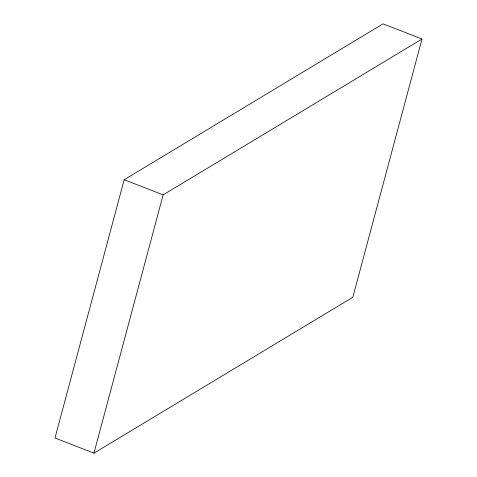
<?xml version="1.0" encoding="UTF-8"?>
<svg xmlns="http://www.w3.org/2000/svg" width="477" height="477" viewBox="0 0 477 477"><rect width="100%" height="100%" fill="white"/><g stroke="black" fill="none" stroke-linecap="round" stroke-linejoin="round"><path stroke-width="0.72" d="M124.187 179.728L54.98 437.999L93.945 453.15L352.813 297.272L422.02 39.001L383.055 23.85L124.187 179.728L163.146 194.878L422.02 39.001M93.945 453.15L163.146 194.878"/></g></svg>
